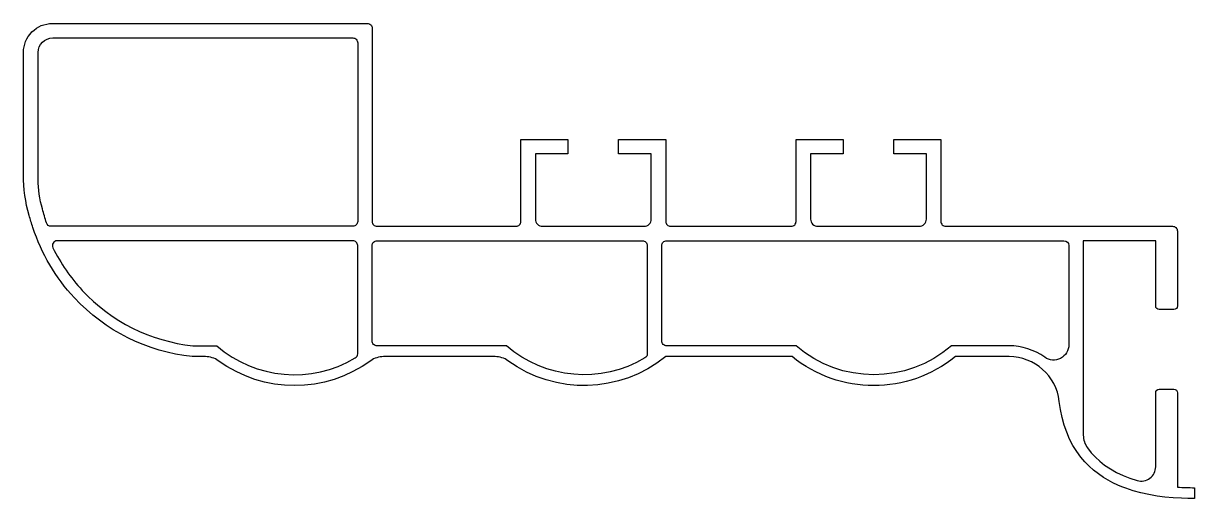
# Model space of a CAD drawing. Extents: x 793 to 955, y 809 to 874.
import ezdxf

# ---------------------------------------------------------------- set-up
doc = ezdxf.new("R2010")
doc.units = 0
doc.layers.get('0').update_dxf_attribs({"linetype": 'CONTINUOUS'})

msp = doc.modelspace()

# ---------------------------------------------------------------- linework, layer by layer
at = {"color": 7}
for points in [[(917.11, 846.48, 0.414214), (918.11, 847.48), (918.11, 856.48), (913.61, 856.48), (913.61, 858.48), (920.11, 858.48), (920.11, 847.15, 0.414214), (920.78, 846.48), (952.11, 846.48, -0.414214), (952.78, 845.82), (952.78, 835.48, -0.414214), (952.28, 834.98), (950.28, 834.98, -0.414214), (949.78, 835.48), (949.78, 844.48), (939.78, 844.48), (939.78, 817.65, 0.159125), (940.36, 815.88), (940.88, 815.22), (941.45, 814.61), (942.06, 814.04), (942.73, 813.51), (943.52, 812.98), (944.37, 812.5), (945.27, 812.07), (946.22, 811.7), (947.22, 811.37, 0.500822), (949.78, 813.29), (949.78, 823.48, -0.414214), (950.28, 823.98), (952.28, 823.98, -0.414214), (952.78, 823.48), (952.78, 810.46, 0.015712), (955.15, 810.39), (955.15, 808.89), (954.23, 808.9), (953.33, 808.92), (952.18, 808.99), (951.06, 809.1), (949.98, 809.24), (948.82, 809.44), (947.71, 809.68), (946.65, 809.97), (945.64, 810.31), (945.09, 810.52), (944.56, 810.75), (943.87, 811.07), (943.21, 811.42), (942.58, 811.8), (941.87, 812.28), (941.2, 812.81), (940.57, 813.37), (939.99, 813.97), (939.44, 814.6), (938.87, 815.39), (938.35, 816.23), (937.89, 817.11), (937.49, 818.05), (937.15, 819.04), (936.87, 820.08), (936.64, 821.17), (936.47, 822.31, 0.380001), (929.52, 828.48), (922.11, 828.48, -0.35484), (899.57, 828.48), (882.11, 828.48, -0.340072), (860.32, 827.91, 0.158621), (858.55, 828.48), (843.13, 828.48, 0.158624), (841.37, 827.91, -0.325436), (820.32, 827.91, 0.158621), (818.55, 828.48), (816.71, 828.48, -0.180546), (800.44, 836.61, -0.109109), (794.72, 846.31, -0.014445), (794.2, 847.98, -0.070863), (793.41, 853.57), (793.41, 870.48, -0.414214), (797.41, 874.48), (840.9, 874.48, -0.414214), (841.57, 873.82), (841.57, 847.15, 0.414214), (842.24, 846.48), (861.45, 846.48, 0.414214), (862.11, 847.15), (862.11, 858.48), (868.61, 858.48), (868.61, 856.48), (864.11, 856.48), (864.11, 847.48, 0.414214), (865.11, 846.48), (879.11, 846.48, 0.414214), (880.11, 847.48), (880.11, 856.48), (875.61, 856.48), (875.61, 858.48), (882.11, 858.48), (882.11, 847.15, 0.414214), (882.78, 846.48), (899.45, 846.48, 0.414214), (900.11, 847.15), (900.11, 858.48), (906.61, 858.48), (906.61, 856.48), (902.11, 856.48), (902.11, 847.48, 0.414214), (903.11, 846.48)], [(839.57, 847.15, -0.414214), (838.9, 846.48), (797.24, 846.48, -0.32456), (796.6, 846.94, -0.009801), (796.02, 848.87, -0.069174), (795.45, 852.96), (795.45, 870.48, -0.414214), (797.45, 872.48), (838.9, 872.48, -0.414214), (839.57, 871.82)], [(798.07, 844.48, 0.555853), (797.47, 843.52, 0.073121), (801.54, 837.63, 0.179721), (816.79, 829.98), (820.11, 829.98, 0.323725), (839.24, 828.3, 0.263964), (839.57, 828.87), (839.57, 843.82, 0.414214), (838.9, 844.48)], [(860.11, 829.98), (842.24, 829.98, -0.414214), (841.57, 830.65), (841.57, 843.82, -0.414214), (842.24, 844.48), (878.9, 844.48, -0.414214), (879.57, 843.82), (879.57, 828.87, -0.263964), (879.24, 828.3, -0.323725)], [(937.78, 843.82), (937.78, 830.11, -0.609881), (934.46, 828.4, 0.156216), (929.52, 829.98), (921.57, 829.98, -0.372882), (900.11, 829.98), (882.24, 829.98, -0.414214), (881.57, 830.65), (881.57, 843.82, -0.414214), (882.24, 844.48), (937.11, 844.48, -0.414213)]]:
    msp.add_lwpolyline(points, format="xyb", close=True, dxfattribs=at)

doc.saveas('drawing.dxf')
